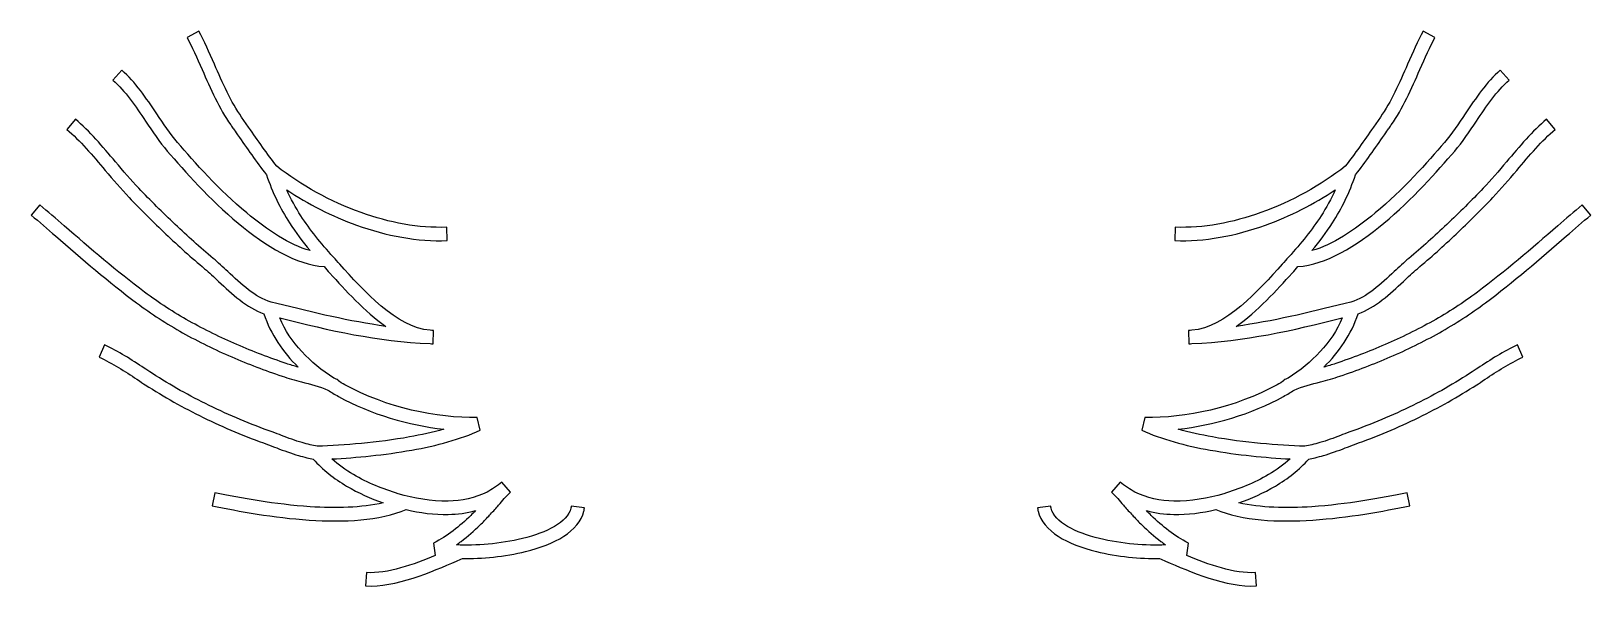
# Model space of a CAD drawing. Header units: centimetres. Extents: x -15.8 to -4.2, y -12.8 to -8.6.
import ezdxf

# ---------------------------------------------------------------- set-up
doc = ezdxf.new("R2010")
doc.units = ezdxf.units.CM
doc.header["$MEASUREMENT"] = 0
doc.layers.add('Layer 1', color=7, linetype='Continuous')

msp = doc.modelspace()

# ---------------------------------------------------------------- linework, layer by layer
at = {"layer": 'Layer 1', "color": 5}
for points in [[(-15.75966, -9.9132), (-15.70028, -9.96393), (-15.63899, -10.01703), (-15.57766, -10.07016), (-15.57766, -10.07016), (-15.3818, -10.23983), (-15.18548, -10.40989), (-14.97705, -10.56553), (-14.97705, -10.56553), (-14.87092, -10.6448), (-14.7595, -10.71627), (-14.64437, -10.78097), (-14.64437, -10.78097), (-14.52899, -10.8458), (-14.40949, -10.90406), (-14.28754, -10.95671), (-14.28754, -10.95671), (-14.22695, -10.98286), (-14.16597, -11.00756), (-14.10478, -11.03096), (-14.10478, -11.03096), (-14.04256, -11.05475), (-13.98063, -11.07709), (-13.91902, -11.09817), (-13.91902, -11.09817), (-13.89029, -11.108), (-13.86011, -11.11673), (-13.82933, -11.12512), (-13.82933, -11.12512), (-13.94531, -11.01319), (-14.03574, -10.88065), (-14.08632, -10.72653), (-14.08632, -10.72653), (-14.21701, -10.6795), (-14.32379, -10.57915), (-14.42439, -10.48459), (-14.42439, -10.48459), (-14.45983, -10.45129), (-14.49447, -10.41872), (-14.52895, -10.3899), (-14.52895, -10.3899), (-14.62817, -10.30691), (-14.72462, -10.22035), (-14.81886, -10.13103), (-14.81886, -10.13103), (-14.91253, -10.04224), (-15.00382, -9.95086), (-15.09334, -9.85759), (-15.09334, -9.85759), (-15.15344, -9.79498), (-15.21212, -9.72559), (-15.27133, -9.65559), (-15.27133, -9.65559), (-15.36518, -9.54462), (-15.46046, -9.43196), (-15.55826, -9.34964), (-15.55826, -9.34964), (-15.55826, -9.34964), (-15.4942, -9.27346), (-15.4942, -9.27346), (-15.4942, -9.27346), (-15.38874, -9.36224), (-15.29121, -9.47755), (-15.19515, -9.59113), (-15.19515, -9.59113), (-15.13666, -9.66028), (-15.07868, -9.72884), (-15.02146, -9.78845), (-15.02146, -9.78845), (-14.93303, -9.88058), (-14.84279, -9.97091), (-14.7501, -10.05877), (-14.7501, -10.05877), (-14.65799, -10.14608), (-14.56315, -10.23115), (-14.46489, -10.31334), (-14.46489, -10.31334), (-14.42905, -10.3433), (-14.39296, -10.37723), (-14.35603, -10.41193), (-14.35603, -10.41193), (-14.25748, -10.50456), (-14.15251, -10.6032), (-14.03331, -10.63904), (-14.03331, -10.63904), (-14.03331, -10.63904), (-13.98996, -10.64973), (-13.98996, -10.64973), (-13.98996, -10.64973), (-13.70925, -10.71896), (-13.44866, -10.78323), (-13.17461, -10.82026), (-13.17461, -10.82026), (-13.33568, -10.70945), (-13.48028, -10.54872), (-13.5934, -10.42297), (-13.5934, -10.42297), (-13.60925, -10.40534), (-13.62445, -10.38845), (-13.63701, -10.37462), (-13.63701, -10.37462), (-13.84519, -10.36059), (-14.07172, -10.22262), (-14.27877, -10.04962), (-14.27877, -10.04962), (-14.48836, -9.87449), (-14.6791, -9.66301), (-14.80817, -9.51116), (-14.80817, -9.51116), (-14.86555, -9.44369), (-14.91756, -9.36629), (-14.96984, -9.28848), (-14.96984, -9.28848), (-15.04545, -9.17593), (-15.12174, -9.0624), (-15.21355, -8.98289), (-15.21355, -8.98289), (-15.21355, -8.98289), (-15.14831, -8.90749), (-15.14831, -8.90749), (-15.14831, -8.90749), (-15.0465, -8.99567), (-14.9664, -9.11486), (-14.88702, -9.23302), (-14.88702, -9.23302), (-14.83666, -9.30799), (-14.78655, -9.38255), (-14.73199, -9.4467), (-14.73199, -9.4467), (-14.60557, -9.59544), (-14.41894, -9.80241), (-14.21471, -9.97306), (-14.21471, -9.97306), (-14.05971, -10.10257), (-13.89524, -10.21091), (-13.74169, -10.25499), (-13.74169, -10.25499), (-13.79775, -10.18753), (-13.84859, -10.11967), (-13.89428, -10.04848), (-13.89428, -10.04848), (-13.96446, -9.93914), (-14.02216, -9.82254), (-14.06737, -9.68848), (-14.06737, -9.68848), (-14.14342, -9.59018), (-14.21325, -9.48983), (-14.2824, -9.39045), (-14.2824, -9.39045), (-14.3151, -9.34348), (-14.31366, -9.34521), (-14.33452, -9.31544), (-14.33452, -9.31544), (-14.41887, -9.19502), (-14.48508, -9.04503), (-14.54755, -8.90347), (-14.54755, -8.90347), (-14.58604, -8.81624), (-14.62312, -8.73224), (-14.66027, -8.66413), (-14.66027, -8.66413), (-14.66027, -8.66413), (-14.57277, -8.61647), (-14.57277, -8.61647), (-14.57277, -8.61647), (-14.53234, -8.69058), (-14.49496, -8.77528), (-14.45615, -8.86323), (-14.45615, -8.86323), (-14.39534, -9.00103), (-14.33089, -9.14703), (-14.25288, -9.2584), (-14.25288, -9.2584), (-14.25288, -9.2584), (-14.20036, -9.33341), (-14.20036, -9.33341), (-14.20036, -9.33341), (-14.13156, -9.43229), (-14.06209, -9.53213), (-13.99089, -9.62441), (-13.99089, -9.62441), (-13.80971, -9.76561), (-13.5905, -9.88839), (-13.35994, -9.97106), (-13.35994, -9.97106), (-13.14919, -10.04664), (-12.92927, -10.08856), (-12.72091, -10.08015), (-12.72091, -10.08015), (-12.72091, -10.08015), (-12.71701, -10.17975), (-12.71701, -10.17975), (-12.71701, -10.17975), (-12.93856, -10.18869), (-13.1713, -10.14451), (-13.39354, -10.06482), (-13.39354, -10.06482), (-13.57887, -9.99837), (-13.75718, -9.90708), (-13.91572, -9.80133), (-13.91572, -9.80133), (-13.88472, -9.86965), (-13.84958, -9.93338), (-13.8103, -9.99458), (-13.8103, -9.99458), (-13.74229, -10.10054), (-13.66147, -10.19964), (-13.56795, -10.30221), (-13.56795, -10.30221), (-13.55052, -10.32133), (-13.53513, -10.33843), (-13.51918, -10.35617), (-13.51918, -10.35617), (-13.34525, -10.54952), (-13.092, -10.83105), (-12.84518, -10.84986), (-12.84518, -10.84986), (-12.83684, -10.85022), (-12.82848, -10.85055), (-12.8201, -10.85085), (-12.8201, -10.85085), (-12.8201, -10.85085), (-12.82206, -10.95045), (-12.82206, -10.95045), (-12.82206, -10.95045), (-12.82206, -10.95045), (-12.82362, -10.95041), (-12.82362, -10.95041), (-12.82362, -10.95041), (-12.82362, -10.95041), (-12.82362, -10.95045), (-12.82362, -10.95045), (-12.82362, -10.95045), (-12.82362, -10.95045), (-12.82612, -10.95035), (-12.82612, -10.95035), (-12.82612, -10.95035), (-12.83253, -10.95024), (-12.83893, -10.95), (-12.84532, -10.94961), (-12.84532, -10.94961), (-13.24426, -10.9331), (-13.58958, -10.8511), (-13.96805, -10.75788), (-13.96805, -10.75788), (-13.88915, -10.94349), (-13.74228, -11.09275), (-13.56323, -11.20741), (-13.56323, -11.20741), (-13.5528, -11.21199), (-13.54251, -11.21681), (-13.5324, -11.22191), (-13.5324, -11.22191), (-13.5324, -11.22191), (-13.53422, -11.22552), (-13.53422, -11.22552), (-13.53422, -11.22552), (-13.517, -11.236), (-13.49951, -11.24618), (-13.48178, -11.25604), (-13.48178, -11.25604), (-13.17243, -11.42813), (-12.79175, -11.50691), (-12.49387, -11.50145), (-12.49387, -11.50145), (-12.49387, -11.50145), (-12.47219, -11.59656), (-12.47219, -11.59656), (-12.47219, -11.59656), (-12.61634, -11.66352), (-12.79575, -11.711), (-12.98215, -11.74445), (-12.98215, -11.74445), (-13.18485, -11.78082), (-13.39596, -11.8006), (-13.57837, -11.81083), (-13.57837, -11.81083), (-13.52954, -11.85456), (-13.47511, -11.89328), (-13.4174, -11.92734), (-13.4174, -11.92734), (-13.31186, -11.98967), (-13.19564, -12.03633), (-13.08253, -12.06975), (-13.08253, -12.06975), (-12.96537, -12.10436), (-12.83642, -12.12805), (-12.71079, -12.12523), (-12.71079, -12.12523), (-12.60896, -12.12293), (-12.50916, -12.10318), (-12.41976, -12.0575), (-12.41976, -12.0575), (-12.40199, -12.04842), (-12.38243, -12.03659), (-12.36348, -12.02389), (-12.36348, -12.02389), (-12.34295, -12.01012), (-12.32399, -11.99593), (-12.30941, -11.98352), (-12.30941, -11.98352), (-12.30941, -11.98352), (-12.24495, -12.0593), (-12.24495, -12.0593), (-12.24495, -12.0593), (-12.26485, -12.07624), (-12.29474, -12.11095), (-12.32154, -12.14208), (-12.32154, -12.14208), (-12.32154, -12.14208), (-12.32173, -12.14208), (-12.32173, -12.14208), (-12.32173, -12.14208), (-12.32932, -12.15089), (-12.33648, -12.15922), (-12.3468, -12.17089), (-12.3468, -12.17089), (-12.36781, -12.19468), (-12.38823, -12.21739), (-12.40745, -12.23798), (-12.40745, -12.23798), (-12.42798, -12.25999), (-12.44914, -12.28188), (-12.47115, -12.3035), (-12.47115, -12.3035), (-12.51559, -12.34715), (-12.56281, -12.38854), (-12.61317, -12.42638), (-12.61317, -12.42638), (-12.62491, -12.43521), (-12.63682, -12.44383), (-12.64889, -12.45222), (-12.64889, -12.45222), (-12.50592, -12.46024), (-12.32017, -12.44559), (-12.15549, -12.40491), (-12.15549, -12.40491), (-11.97293, -12.35982), (-11.81942, -12.28477), (-11.79377, -12.17756), (-11.79377, -12.17756), (-11.79377, -12.17756), (-11.79395, -12.17752), (-11.79395, -12.17752), (-11.79395, -12.17752), (-11.79254, -12.1716), (-11.79159, -12.16682), (-11.79115, -12.1633), (-11.79115, -12.1633), (-11.79115, -12.1633), (-11.69233, -12.1754), (-11.69233, -12.1754), (-11.69233, -12.1754), (-11.69356, -12.1852), (-11.69503, -12.19358), (-11.69669, -12.20056), (-11.69669, -12.20056), (-11.69669, -12.20056), (-11.69688, -12.20056), (-11.69688, -12.20056), (-11.69688, -12.20056), (-11.73285, -12.35113), (-11.91618, -12.44856), (-12.13167, -12.50179), (-12.13167, -12.50179), (-12.28653, -12.54005), (-12.45986, -12.55644), (-12.60373, -12.5535), (-12.60373, -12.5535), (-12.61984, -12.56044), (-12.63335, -12.56634), (-12.64764, -12.57258), (-12.64764, -12.57258), (-12.82774, -12.65125), (-13.10563, -12.77261), (-13.32677, -12.75832), (-13.32677, -12.75832), (-13.32677, -12.75832), (-13.32051, -12.65872), (-13.32051, -12.65872), (-13.32051, -12.65872), (-13.1645, -12.66881), (-12.96662, -12.59876), (-12.80592, -12.532), (-12.80592, -12.532), (-12.80592, -12.532), (-12.80779, -12.53156), (-12.80779, -12.53156), (-12.80779, -12.53156), (-12.80779, -12.53156), (-12.81893, -12.43859), (-12.81893, -12.43859), (-12.81893, -12.43859), (-12.76761, -12.41238), (-12.71902, -12.38133), (-12.67293, -12.3467), (-12.67293, -12.3467), (-12.62681, -12.31205), (-12.58291, -12.2735), (-12.54107, -12.2324), (-12.54107, -12.2324), (-12.52921, -12.22075), (-12.51742, -12.2088), (-12.50569, -12.19662), (-12.50569, -12.19662), (-12.57161, -12.21456), (-12.63996, -12.22328), (-12.70883, -12.22483), (-12.70883, -12.22483), (-12.81461, -12.22721), (-12.92154, -12.21265), (-13.02253, -12.18886), (-13.02253, -12.18886), (-13.22424, -12.2709), (-13.48657, -12.28424), (-13.74795, -12.26685), (-13.74795, -12.26685), (-13.74795, -12.26685), (-13.74814, -12.26685), (-13.74814, -12.26685), (-13.74814, -12.26685), (-14.01197, -12.24929), (-14.27578, -12.20038), (-14.47305, -12.16007), (-14.47305, -12.16007), (-14.47305, -12.16007), (-14.45313, -12.06241), (-14.45313, -12.06241), (-14.45313, -12.06241), (-14.25943, -12.10199), (-14.0004, -12.15002), (-13.7415, -12.16725), (-13.7415, -12.16725), (-13.7415, -12.16725), (-13.7415, -12.16726), (-13.7415, -12.16726), (-13.7415, -12.16726), (-13.54943, -12.18002), (-13.35794, -12.1758), (-13.19512, -12.13826), (-13.19512, -12.13826), (-13.28826, -12.10575), (-13.38147, -12.06448), (-13.46818, -12.01328), (-13.46818, -12.01328), (-13.56138, -11.95826), (-13.6473, -11.89163), (-13.71803, -11.81188), (-13.71803, -11.81188), (-13.73321, -11.80871), (-13.74883, -11.80516), (-13.76483, -11.80127), (-13.76483, -11.80127), (-13.78789, -11.79567), (-13.80878, -11.79015), (-13.82771, -11.78474), (-13.82771, -11.78474), (-13.88263, -11.76905), (-13.93596, -11.74884), (-13.98931, -11.72862), (-13.98931, -11.72862), (-14.0149, -11.71893), (-14.04062, -11.70918), (-14.05938, -11.70244), (-14.05938, -11.70244), (-14.22363, -11.64342), (-14.38419, -11.57644), (-14.53922, -11.50077), (-14.53922, -11.50077), (-14.68755, -11.42838), (-14.83239, -11.34729), (-14.97236, -11.25677), (-14.97236, -11.25677), (-14.98599, -11.24795), (-15.01035, -11.23194), (-15.03471, -11.21593), (-15.03471, -11.21593), (-15.12637, -11.15567), (-15.21655, -11.09638), (-15.31762, -11.05039), (-15.31762, -11.05039), (-15.31762, -11.05039), (-15.27622, -10.95937), (-15.27622, -10.95937), (-15.27622, -10.95937), (-15.17065, -11.00741), (-15.07612, -11.06956), (-14.98003, -11.13273), (-14.98003, -11.13273), (-14.96321, -11.14378), (-14.94616, -11.15499), (-14.91806, -11.17317), (-14.91806, -11.17317), (-14.78279, -11.26065), (-14.64142, -11.33969), (-14.49546, -11.41093), (-14.49546, -11.41093), (-14.34186, -11.48591), (-14.18479, -11.55154), (-14.02578, -11.60868), (-14.02578, -11.60868), (-13.99708, -11.61899), (-13.97564, -11.62712), (-13.95415, -11.63526), (-13.95415, -11.63526), (-13.90352, -11.65445), (-13.85289, -11.67364), (-13.80037, -11.68864), (-13.80037, -11.68864), (-13.77892, -11.69478), (-13.75915, -11.70008), (-13.74139, -11.70439), (-13.74139, -11.70439), (-13.7242, -11.70857), (-13.7062, -11.71255), (-13.68733, -11.71627), (-13.68733, -11.71627), (-13.48759, -11.70837), (-13.23725, -11.68903), (-12.99973, -11.64641), (-12.99973, -11.64641), (-12.91113, -11.63051), (-12.82433, -11.61137), (-12.7427, -11.58837), (-12.7427, -11.58837), (-13.00189, -11.55885), (-13.28699, -11.47844), (-13.53022, -11.34314), (-13.53022, -11.34314), (-13.55721, -11.32813), (-13.58368, -11.31242), (-13.60957, -11.29605), (-13.60957, -11.29605), (-13.6696, -11.27052), (-13.73811, -11.25247), (-13.80572, -11.23465), (-13.80572, -11.23465), (-13.85546, -11.22155), (-13.90478, -11.20854), (-13.95106, -11.19271), (-13.95106, -11.19271), (-14.01521, -11.17076), (-14.0784, -11.148), (-14.14032, -11.12432), (-14.14032, -11.12432), (-14.20325, -11.10025), (-14.26555, -11.07503), (-14.327, -11.04851), (-14.327, -11.04851), (-14.45171, -10.99467), (-14.57431, -10.93487), (-14.69319, -10.86807), (-14.69319, -10.86807), (-14.81232, -10.80112), (-14.92743, -10.72731), (-15.03681, -10.64561), (-15.03681, -10.64561), (-15.2458, -10.48955), (-15.44458, -10.31736), (-15.6429, -10.14556), (-15.6429, -10.14556), (-15.70263, -10.09382), (-15.76236, -10.04207), (-15.8245, -9.98898), (-15.8245, -9.98898), (-15.8245, -9.98898), (-15.75966, -9.9132), (-15.75966, -9.9132)], [(-5.33973, -8.66413), (-5.37688, -8.73224), (-5.41396, -8.81624), (-5.45245, -8.90347), (-5.45245, -8.90347), (-5.51492, -9.04503), (-5.58113, -9.19502), (-5.66548, -9.31544), (-5.66548, -9.31544), (-5.68634, -9.34522), (-5.6849, -9.34348), (-5.7176, -9.39045), (-5.7176, -9.39045), (-5.78675, -9.48983), (-5.85658, -9.59018), (-5.93263, -9.68848), (-5.93263, -9.68848), (-5.97784, -9.82254), (-6.03554, -9.93914), (-6.10572, -10.04848), (-6.10572, -10.04848), (-6.15141, -10.11967), (-6.20226, -10.18753), (-6.25832, -10.255), (-6.25832, -10.255), (-6.10477, -10.21093), (-5.9403, -10.10258), (-5.78529, -9.97306), (-5.78529, -9.97306), (-5.58106, -9.80241), (-5.39444, -9.59543), (-5.26801, -9.4467), (-5.26801, -9.4467), (-5.21345, -9.38255), (-5.16334, -9.30799), (-5.11298, -9.23302), (-5.11298, -9.23302), (-5.0336, -9.11486), (-4.9535, -8.99567), (-4.85169, -8.90749), (-4.85169, -8.90749), (-4.85169, -8.90749), (-4.78645, -8.98289), (-4.78645, -8.98289), (-4.78645, -8.98289), (-4.87826, -9.0624), (-4.95455, -9.17593), (-5.03016, -9.28848), (-5.03016, -9.28848), (-5.08244, -9.36629), (-5.13445, -9.44369), (-5.19183, -9.51116), (-5.19183, -9.51116), (-5.3209, -9.66301), (-5.51164, -9.87449), (-5.72123, -10.04962), (-5.72123, -10.04962), (-5.92828, -10.22262), (-6.15481, -10.36059), (-6.36299, -10.37462), (-6.36299, -10.37462), (-6.37555, -10.38845), (-6.39075, -10.40534), (-6.4066, -10.42297), (-6.4066, -10.42297), (-6.51972, -10.54872), (-6.66432, -10.70947), (-6.82539, -10.82026), (-6.82539, -10.82026), (-6.55135, -10.78323), (-6.29075, -10.71896), (-6.01004, -10.64973), (-6.01004, -10.64973), (-6.01004, -10.64973), (-5.96669, -10.63904), (-5.96669, -10.63904), (-5.96669, -10.63904), (-5.84749, -10.6032), (-5.74252, -10.50456), (-5.64397, -10.41193), (-5.64397, -10.41193), (-5.60704, -10.37723), (-5.57095, -10.3433), (-5.53511, -10.31334), (-5.53511, -10.31334), (-5.43685, -10.23115), (-5.34201, -10.14608), (-5.2499, -10.05877), (-5.2499, -10.05877), (-5.1572, -9.97091), (-5.06697, -9.88058), (-4.97854, -9.78845), (-4.97854, -9.78845), (-4.92132, -9.72884), (-4.86334, -9.66028), (-4.80485, -9.59113), (-4.80485, -9.59113), (-4.70879, -9.47755), (-4.61126, -9.36224), (-4.5058, -9.27346), (-4.5058, -9.27346), (-4.5058, -9.27346), (-4.44174, -9.34964), (-4.44174, -9.34964), (-4.44174, -9.34964), (-4.53954, -9.43196), (-4.63482, -9.54462), (-4.72867, -9.65559), (-4.72867, -9.65559), (-4.78788, -9.72559), (-4.84656, -9.79498), (-4.90666, -9.85759), (-4.90666, -9.85759), (-4.99619, -9.95086), (-5.08747, -10.04224), (-5.18114, -10.13103), (-5.18114, -10.13103), (-5.27538, -10.22035), (-5.37183, -10.30691), (-5.47105, -10.3899), (-5.47105, -10.3899), (-5.50553, -10.41872), (-5.54017, -10.45129), (-5.57561, -10.48459), (-5.57561, -10.48459), (-5.67621, -10.57915), (-5.78299, -10.6795), (-5.91368, -10.72653), (-5.91368, -10.72653), (-5.96425, -10.88065), (-6.05468, -11.0132), (-6.17067, -11.12512), (-6.17067, -11.12512), (-6.13989, -11.11673), (-6.10971, -11.108), (-6.08098, -11.09817), (-6.08098, -11.09817), (-6.01937, -11.07709), (-5.95744, -11.05475), (-5.89522, -11.03096), (-5.89522, -11.03096), (-5.83403, -11.00756), (-5.77306, -10.98286), (-5.71246, -10.95671), (-5.71246, -10.95671), (-5.59052, -10.90406), (-5.47101, -10.8458), (-5.35563, -10.78097), (-5.35563, -10.78097), (-5.2405, -10.71627), (-5.12909, -10.6448), (-5.02295, -10.56553), (-5.02295, -10.56553), (-4.81452, -10.40989), (-4.6182, -10.23983), (-4.42234, -10.07016), (-4.42234, -10.07016), (-4.36101, -10.01703), (-4.29972, -9.96393), (-4.24034, -9.9132), (-4.24034, -9.9132), (-4.24034, -9.9132), (-4.1755, -9.98898), (-4.1755, -9.98898), (-4.1755, -9.98898), (-4.23765, -10.04208), (-4.29737, -10.09382), (-4.3571, -10.14556), (-4.3571, -10.14556), (-4.55542, -10.31736), (-4.7542, -10.48955), (-4.96319, -10.64561), (-4.96319, -10.64561), (-5.07257, -10.7273), (-5.18767, -10.80112), (-5.30681, -10.86807), (-5.30681, -10.86807), (-5.42569, -10.93487), (-5.5483, -10.99467), (-5.673, -11.04851), (-5.673, -11.04851), (-5.73446, -11.07503), (-5.79675, -11.10025), (-5.85968, -11.12432), (-5.85968, -11.12432), (-5.9216, -11.148), (-5.98479, -11.17076), (-6.04894, -11.19271), (-6.04894, -11.19271), (-6.09522, -11.20854), (-6.14454, -11.22155), (-6.19428, -11.23465), (-6.19428, -11.23465), (-6.26189, -11.25247), (-6.3304, -11.27052), (-6.39043, -11.29605), (-6.39043, -11.29605), (-6.41633, -11.31243), (-6.44279, -11.32813), (-6.46978, -11.34314), (-6.46978, -11.34314), (-6.71301, -11.47844), (-6.99811, -11.55885), (-7.2573, -11.58837), (-7.2573, -11.58837), (-7.17567, -11.61137), (-7.08887, -11.63051), (-7.00027, -11.64641), (-7.00027, -11.64641), (-6.76275, -11.68903), (-6.51241, -11.70837), (-6.31267, -11.71627), (-6.31267, -11.71627), (-6.2938, -11.71255), (-6.2758, -11.70857), (-6.25861, -11.70439), (-6.25861, -11.70439), (-6.24087, -11.70008), (-6.2211, -11.69478), (-6.19963, -11.68864), (-6.19963, -11.68864), (-6.14711, -11.67364), (-6.09648, -11.65445), (-6.04585, -11.63526), (-6.04585, -11.63526), (-6.02436, -11.62712), (-6.00292, -11.61899), (-5.97422, -11.60868), (-5.97422, -11.60868), (-5.81521, -11.55154), (-5.65814, -11.48591), (-5.50454, -11.41093), (-5.50454, -11.41093), (-5.35858, -11.33969), (-5.21721, -11.26065), (-5.08194, -11.17317), (-5.08194, -11.17317), (-5.05384, -11.15499), (-5.03679, -11.14378), (-5.01997, -11.13273), (-5.01997, -11.13273), (-4.92388, -11.06956), (-4.82935, -11.00741), (-4.72378, -10.95937), (-4.72378, -10.95937), (-4.72378, -10.95937), (-4.68238, -11.05039), (-4.68238, -11.05039), (-4.68238, -11.05039), (-4.78345, -11.09638), (-4.87363, -11.15567), (-4.96529, -11.21593), (-4.96529, -11.21593), (-4.98965, -11.23194), (-5.01401, -11.24795), (-5.02764, -11.25677), (-5.02764, -11.25677), (-5.16761, -11.34729), (-5.31245, -11.42838), (-5.46078, -11.50077), (-5.46078, -11.50077), (-5.61581, -11.57644), (-5.77637, -11.64342), (-5.94062, -11.70244), (-5.94062, -11.70244), (-5.95937, -11.70917), (-5.9851, -11.71893), (-6.01069, -11.72862), (-6.01069, -11.72862), (-6.06404, -11.74884), (-6.11737, -11.76905), (-6.17229, -11.78474), (-6.17229, -11.78474), (-6.19122, -11.79015), (-6.21211, -11.79567), (-6.23517, -11.80127), (-6.23517, -11.80127), (-6.25117, -11.80516), (-6.26679, -11.80871), (-6.28197, -11.81188), (-6.28197, -11.81188), (-6.3527, -11.89163), (-6.43862, -11.95826), (-6.53182, -12.01328), (-6.53182, -12.01328), (-6.61853, -12.06448), (-6.71174, -12.10575), (-6.80488, -12.13826), (-6.80488, -12.13826), (-6.64206, -12.1758), (-6.45057, -12.18002), (-6.2585, -12.16726), (-6.2585, -12.16726), (-6.2585, -12.16726), (-6.2585, -12.16725), (-6.2585, -12.16725), (-6.2585, -12.16725), (-5.9996, -12.15002), (-5.74057, -12.10199), (-5.54687, -12.06241), (-5.54687, -12.06241), (-5.54687, -12.06241), (-5.52695, -12.16007), (-5.52695, -12.16007), (-5.52695, -12.16007), (-5.72422, -12.20038), (-5.98803, -12.24929), (-6.25186, -12.26685), (-6.25186, -12.26685), (-6.25186, -12.26685), (-6.25205, -12.26685), (-6.25205, -12.26685), (-6.25205, -12.26685), (-6.51343, -12.28424), (-6.77576, -12.2709), (-6.97747, -12.18886), (-6.97747, -12.18886), (-7.07846, -12.21265), (-7.18539, -12.22721), (-7.29117, -12.22483), (-7.29117, -12.22483), (-7.36004, -12.22328), (-7.42838, -12.21457), (-7.49431, -12.19662), (-7.49431, -12.19662), (-7.48258, -12.2088), (-7.47079, -12.22075), (-7.45893, -12.2324), (-7.45893, -12.2324), (-7.41709, -12.2735), (-7.37319, -12.31205), (-7.32707, -12.3467), (-7.32707, -12.3467), (-7.281, -12.38132), (-7.2324, -12.41238), (-7.18107, -12.43859), (-7.18107, -12.43859), (-7.18107, -12.43859), (-7.19221, -12.53156), (-7.19221, -12.53156), (-7.19221, -12.53156), (-7.19221, -12.53156), (-7.19408, -12.532), (-7.19408, -12.532), (-7.19408, -12.532), (-7.03338, -12.59876), (-6.8355, -12.66881), (-6.67949, -12.65872), (-6.67949, -12.65872), (-6.67949, -12.65872), (-6.67323, -12.75832), (-6.67323, -12.75832), (-6.67323, -12.75832), (-6.89437, -12.77261), (-7.17226, -12.65125), (-7.35236, -12.57258), (-7.35236, -12.57258), (-7.36665, -12.56634), (-7.38016, -12.56044), (-7.39627, -12.5535), (-7.39627, -12.5535), (-7.54014, -12.55644), (-7.71347, -12.54005), (-7.86833, -12.50179), (-7.86833, -12.50179), (-8.08382, -12.44856), (-8.26715, -12.35113), (-8.30312, -12.20056), (-8.30312, -12.20056), (-8.30312, -12.20056), (-8.30331, -12.20056), (-8.30331, -12.20056), (-8.30331, -12.20056), (-8.30497, -12.19357), (-8.30644, -12.1852), (-8.30767, -12.1754), (-8.30767, -12.1754), (-8.30767, -12.1754), (-8.20885, -12.1633), (-8.20885, -12.1633), (-8.20885, -12.1633), (-8.20841, -12.16682), (-8.20746, -12.1716), (-8.20605, -12.17752), (-8.20605, -12.17752), (-8.20605, -12.17752), (-8.20623, -12.17756), (-8.20623, -12.17756), (-8.20623, -12.17756), (-8.18058, -12.28477), (-8.02707, -12.35982), (-7.84451, -12.40491), (-7.84451, -12.40491), (-7.67982, -12.4456), (-7.49408, -12.46024), (-7.35112, -12.45222), (-7.35112, -12.45222), (-7.36319, -12.44383), (-7.37509, -12.4352), (-7.38683, -12.42638), (-7.38683, -12.42638), (-7.43719, -12.38854), (-7.48441, -12.34715), (-7.52885, -12.3035), (-7.52885, -12.3035), (-7.55086, -12.28188), (-7.57202, -12.25999), (-7.59256, -12.23798), (-7.59256, -12.23798), (-7.61176, -12.21739), (-7.63218, -12.19469), (-7.6532, -12.17089), (-7.6532, -12.17089), (-7.66352, -12.15922), (-7.67068, -12.15089), (-7.67827, -12.14208), (-7.67827, -12.14208), (-7.67827, -12.14208), (-7.67846, -12.14208), (-7.67846, -12.14208), (-7.67846, -12.14208), (-7.70525, -12.11096), (-7.73515, -12.07624), (-7.75505, -12.0593), (-7.75505, -12.0593), (-7.75505, -12.0593), (-7.69059, -11.98352), (-7.69059, -11.98352), (-7.69059, -11.98352), (-7.67601, -11.99593), (-7.65705, -12.01012), (-7.63652, -12.02389), (-7.63652, -12.02389), (-7.61757, -12.03659), (-7.59801, -12.04842), (-7.58024, -12.0575), (-7.58024, -12.0575), (-7.49084, -12.10318), (-7.39104, -12.12293), (-7.28921, -12.12523), (-7.28921, -12.12523), (-7.16358, -12.12805), (-7.03463, -12.10436), (-6.91747, -12.06975), (-6.91747, -12.06975), (-6.80436, -12.03633), (-6.68814, -11.98967), (-6.5826, -11.92734), (-6.5826, -11.92734), (-6.52489, -11.89328), (-6.47046, -11.85456), (-6.42163, -11.81083), (-6.42163, -11.81083), (-6.60404, -11.8006), (-6.81515, -11.78082), (-7.01785, -11.74445), (-7.01785, -11.74445), (-7.20425, -11.711), (-7.38366, -11.66352), (-7.52781, -11.59656), (-7.52781, -11.59656), (-7.52781, -11.59656), (-7.50613, -11.50145), (-7.50613, -11.50145), (-7.50613, -11.50145), (-7.20825, -11.50691), (-6.82757, -11.42813), (-6.51822, -11.25604), (-6.51822, -11.25604), (-6.50049, -11.24618), (-6.483, -11.236), (-6.46578, -11.22552), (-6.46578, -11.22552), (-6.46578, -11.22552), (-6.4676, -11.22191), (-6.4676, -11.22191), (-6.4676, -11.22191), (-6.45749, -11.21681), (-6.44721, -11.21199), (-6.43677, -11.20741), (-6.43677, -11.20741), (-6.25771, -11.09274), (-6.11085, -10.94349), (-6.03195, -10.75788), (-6.03195, -10.75788), (-6.41042, -10.85109), (-6.75575, -10.9331), (-7.15468, -10.94961), (-7.15468, -10.94961), (-7.16107, -10.95), (-7.16747, -10.95023), (-7.17388, -10.95035), (-7.17388, -10.95035), (-7.17388, -10.95035), (-7.17638, -10.95045), (-7.17638, -10.95045), (-7.17638, -10.95045), (-7.17638, -10.95045), (-7.17638, -10.95041), (-7.17638, -10.95041), (-7.17638, -10.95041), (-7.17638, -10.95041), (-7.17794, -10.95045), (-7.17794, -10.95045), (-7.17794, -10.95045), (-7.17794, -10.95045), (-7.1799, -10.85085), (-7.1799, -10.85085), (-7.1799, -10.85085), (-7.17152, -10.85055), (-7.16316, -10.85022), (-7.15482, -10.84986), (-7.15482, -10.84986), (-6.908, -10.83105), (-6.65475, -10.54952), (-6.48082, -10.35617), (-6.48082, -10.35617), (-6.46487, -10.33843), (-6.44948, -10.32133), (-6.43205, -10.30221), (-6.43205, -10.30221), (-6.33854, -10.19963), (-6.2577, -10.10053), (-6.1897, -9.99458), (-6.1897, -9.99458), (-6.15042, -9.93338), (-6.11528, -9.86965), (-6.08428, -9.80133), (-6.08428, -9.80133), (-6.24282, -9.90708), (-6.42113, -9.99837), (-6.60646, -10.06482), (-6.60646, -10.06482), (-6.8287, -10.14451), (-7.06144, -10.18869), (-7.28299, -10.17975), (-7.28299, -10.17975), (-7.28299, -10.17975), (-7.27909, -10.08015), (-7.27909, -10.08015), (-7.27909, -10.08015), (-7.07073, -10.08856), (-6.85081, -10.04664), (-6.64006, -9.97106), (-6.64006, -9.97106), (-6.4095, -9.88839), (-6.19029, -9.76561), (-6.00911, -9.62441), (-6.00911, -9.62441), (-5.93791, -9.53213), (-5.86844, -9.43229), (-5.79964, -9.33341), (-5.79964, -9.33341), (-5.79964, -9.33341), (-5.74712, -9.2584), (-5.74712, -9.2584), (-5.74712, -9.2584), (-5.66911, -9.14703), (-5.60466, -9.00103), (-5.54385, -8.86323), (-5.54385, -8.86323), (-5.50504, -8.77528), (-5.46766, -8.69058), (-5.42723, -8.61647), (-5.42723, -8.61647), (-5.42723, -8.61647), (-5.33973, -8.66413), (-5.33973, -8.66413)]]:
    msp.add_open_spline(points, degree=3, knots=[0, 0, 0, 0, 0.00699301, 0.00699301, 0.00699301, 0.00699301, 0.01398601, 0.01398601, 0.01398601, 0.01398601, 0.02097902, 0.02097902, 0.02097902, 0.02097902, 0.02797203, 0.02797203, 0.02797203, 0.02797203, 0.03496503, 0.03496503, 0.03496503, 0.03496503, 0.04195804, 0.04195804, 0.04195804, 0.04195804, 0.04895105, 0.04895105, 0.04895105, 0.04895105, 0.05594406, 0.05594406, 0.05594406, 0.05594406, 0.06293706, 0.06293706, 0.06293706, 0.06293706, 0.06993007, 0.06993007, 0.06993007, 0.06993007, 0.07692308, 0.07692308, 0.07692308, 0.07692308, 0.08391608, 0.08391608, 0.08391608, 0.08391608, 0.09090909, 0.09090909, 0.09090909, 0.09090909, 0.0979021, 0.0979021, 0.0979021, 0.0979021, 0.1048951, 0.1048951, 0.1048951, 0.1048951, 0.11188811, 0.11188811, 0.11188811, 0.11188811, 0.11888112, 0.11888112, 0.11888112, 0.11888112, 0.12587413, 0.12587413, 0.12587413, 0.12587413, 0.13286713, 0.13286713, 0.13286713, 0.13286713, 0.13986014, 0.13986014, 0.13986014, 0.13986014, 0.14685315, 0.14685315, 0.14685315, 0.14685315, 0.15384615, 0.15384615, 0.15384615, 0.15384615, 0.16083916, 0.16083916, 0.16083916, 0.16083916, 0.16783217, 0.16783217, 0.16783217, 0.16783217, 0.17482517, 0.17482517, 0.17482517, 0.17482517, 0.18181818, 0.18181818, 0.18181818, 0.18181818, 0.18881119, 0.18881119, 0.18881119, 0.18881119, 0.1958042, 0.1958042, 0.1958042, 0.1958042, 0.2027972, 0.2027972, 0.2027972, 0.2027972, 0.20979021, 0.20979021, 0.20979021, 0.20979021, 0.21678322, 0.21678322, 0.21678322, 0.21678322, 0.22377622, 0.22377622, 0.22377622, 0.22377622, 0.23076923, 0.23076923, 0.23076923, 0.23076923, 0.23776224, 0.23776224, 0.23776224, 0.23776224, 0.24475524, 0.24475524, 0.24475524, 0.24475524, 0.25174825, 0.25174825, 0.25174825, 0.25174825, 0.25874126, 0.25874126, 0.25874126, 0.25874126, 0.26573427, 0.26573427, 0.26573427, 0.26573427, 0.27272727, 0.27272727, 0.27272727, 0.27272727, 0.27972028, 0.27972028, 0.27972028, 0.27972028, 0.28671329, 0.28671329, 0.28671329, 0.28671329, 0.29370629, 0.29370629, 0.29370629, 0.29370629, 0.3006993, 0.3006993, 0.3006993, 0.3006993, 0.30769231, 0.30769231, 0.30769231, 0.30769231, 0.31468531, 0.31468531, 0.31468531, 0.31468531, 0.32167832, 0.32167832, 0.32167832, 0.32167832, 0.32867133, 0.32867133, 0.32867133, 0.32867133, 0.33566434, 0.33566434, 0.33566434, 0.33566434, 0.34265734, 0.34265734, 0.34265734, 0.34265734, 0.34965035, 0.34965035, 0.34965035, 0.34965035, 0.35664336, 0.35664336, 0.35664336, 0.35664336, 0.36363636, 0.36363636, 0.36363636, 0.36363636, 0.37062937, 0.37062937, 0.37062937, 0.37062937, 0.37762238, 0.37762238, 0.37762238, 0.37762238, 0.38461538, 0.38461538, 0.38461538, 0.38461538, 0.39160839, 0.39160839, 0.39160839, 0.39160839, 0.3986014, 0.3986014, 0.3986014, 0.3986014, 0.40559441, 0.40559441, 0.40559441, 0.40559441, 0.41258741, 0.41258741, 0.41258741, 0.41258741, 0.41958042, 0.41958042, 0.41958042, 0.41958042, 0.42657343, 0.42657343, 0.42657343, 0.42657343, 0.43356643, 0.43356643, 0.43356643, 0.43356643, 0.44055944, 0.44055944, 0.44055944, 0.44055944, 0.44755245, 0.44755245, 0.44755245, 0.44755245, 0.45454545, 0.45454545, 0.45454545, 0.45454545, 0.46153846, 0.46153846, 0.46153846, 0.46153846, 0.46853147, 0.46853147, 0.46853147, 0.46853147, 0.47552448, 0.47552448, 0.47552448, 0.47552448, 0.48251748, 0.48251748, 0.48251748, 0.48251748, 0.48951049, 0.48951049, 0.48951049, 0.48951049, 0.4965035, 0.4965035, 0.4965035, 0.4965035, 0.5034965, 0.5034965, 0.5034965, 0.5034965, 0.51048951, 0.51048951, 0.51048951, 0.51048951, 0.51748252, 0.51748252, 0.51748252, 0.51748252, 0.52447552, 0.52447552, 0.52447552, 0.52447552, 0.53146853, 0.53146853, 0.53146853, 0.53146853, 0.53846154, 0.53846154, 0.53846154, 0.53846154, 0.54545455, 0.54545455, 0.54545455, 0.54545455, 0.55244755, 0.55244755, 0.55244755, 0.55244755, 0.55944056, 0.55944056, 0.55944056, 0.55944056, 0.56643357, 0.56643357, 0.56643357, 0.56643357, 0.57342657, 0.57342657, 0.57342657, 0.57342657, 0.58041958, 0.58041958, 0.58041958, 0.58041958, 0.58741259, 0.58741259, 0.58741259, 0.58741259, 0.59440559, 0.59440559, 0.59440559, 0.59440559, 0.6013986, 0.6013986, 0.6013986, 0.6013986, 0.60839161, 0.60839161, 0.60839161, 0.60839161, 0.61538462, 0.61538462, 0.61538462, 0.61538462, 0.62237762, 0.62237762, 0.62237762, 0.62237762, 0.62937063, 0.62937063, 0.62937063, 0.62937063, 0.63636364, 0.63636364, 0.63636364, 0.63636364, 0.64335664, 0.64335664, 0.64335664, 0.64335664, 0.65034965, 0.65034965, 0.65034965, 0.65034965, 0.65734266, 0.65734266, 0.65734266, 0.65734266, 0.66433566, 0.66433566, 0.66433566, 0.66433566, 0.67132867, 0.67132867, 0.67132867, 0.67132867, 0.67832168, 0.67832168, 0.67832168, 0.67832168, 0.68531469, 0.68531469, 0.68531469, 0.68531469, 0.69230769, 0.69230769, 0.69230769, 0.69230769, 0.6993007, 0.6993007, 0.6993007, 0.6993007, 0.70629371, 0.70629371, 0.70629371, 0.70629371, 0.71328671, 0.71328671, 0.71328671, 0.71328671, 0.72027972, 0.72027972, 0.72027972, 0.72027972, 0.72727273, 0.72727273, 0.72727273, 0.72727273, 0.73426573, 0.73426573, 0.73426573, 0.73426573, 0.74125874, 0.74125874, 0.74125874, 0.74125874, 0.74825175, 0.74825175, 0.74825175, 0.74825175, 0.75524476, 0.75524476, 0.75524476, 0.75524476, 0.76223776, 0.76223776, 0.76223776, 0.76223776, 0.76923077, 0.76923077, 0.76923077, 0.76923077, 0.77622378, 0.77622378, 0.77622378, 0.77622378, 0.78321678, 0.78321678, 0.78321678, 0.78321678, 0.79020979, 0.79020979, 0.79020979, 0.79020979, 0.7972028, 0.7972028, 0.7972028, 0.7972028, 0.8041958, 0.8041958, 0.8041958, 0.8041958, 0.81118881, 0.81118881, 0.81118881, 0.81118881, 0.81818182, 0.81818182, 0.81818182, 0.81818182, 0.82517483, 0.82517483, 0.82517483, 0.82517483, 0.83216783, 0.83216783, 0.83216783, 0.83216783, 0.83916084, 0.83916084, 0.83916084, 0.83916084, 0.84615385, 0.84615385, 0.84615385, 0.84615385, 0.85314685, 0.85314685, 0.85314685, 0.85314685, 0.86013986, 0.86013986, 0.86013986, 0.86013986, 0.86713287, 0.86713287, 0.86713287, 0.86713287, 0.87412587, 0.87412587, 0.87412587, 0.87412587, 0.88111888, 0.88111888, 0.88111888, 0.88111888, 0.88811189, 0.88811189, 0.88811189, 0.88811189, 0.8951049, 0.8951049, 0.8951049, 0.8951049, 0.9020979, 0.9020979, 0.9020979, 0.9020979, 0.90909091, 0.90909091, 0.90909091, 0.90909091, 0.91608392, 0.91608392, 0.91608392, 0.91608392, 0.92307692, 0.92307692, 0.92307692, 0.92307692, 0.93006993, 0.93006993, 0.93006993, 0.93006993, 0.93706294, 0.93706294, 0.93706294, 0.93706294, 0.94405594, 0.94405594, 0.94405594, 0.94405594, 0.95104895, 0.95104895, 0.95104895, 0.95104895, 0.95804196, 0.95804196, 0.95804196, 0.95804196, 0.96503497, 0.96503497, 0.96503497, 0.96503497, 0.97202797, 0.97202797, 0.97202797, 0.97202797, 0.97902098, 0.97902098, 0.97902098, 0.97902098, 0.98601399, 0.98601399, 0.98601399, 0.98601399, 1, 1, 1, 1], dxfattribs=at)

doc.saveas('drawing.dxf')
